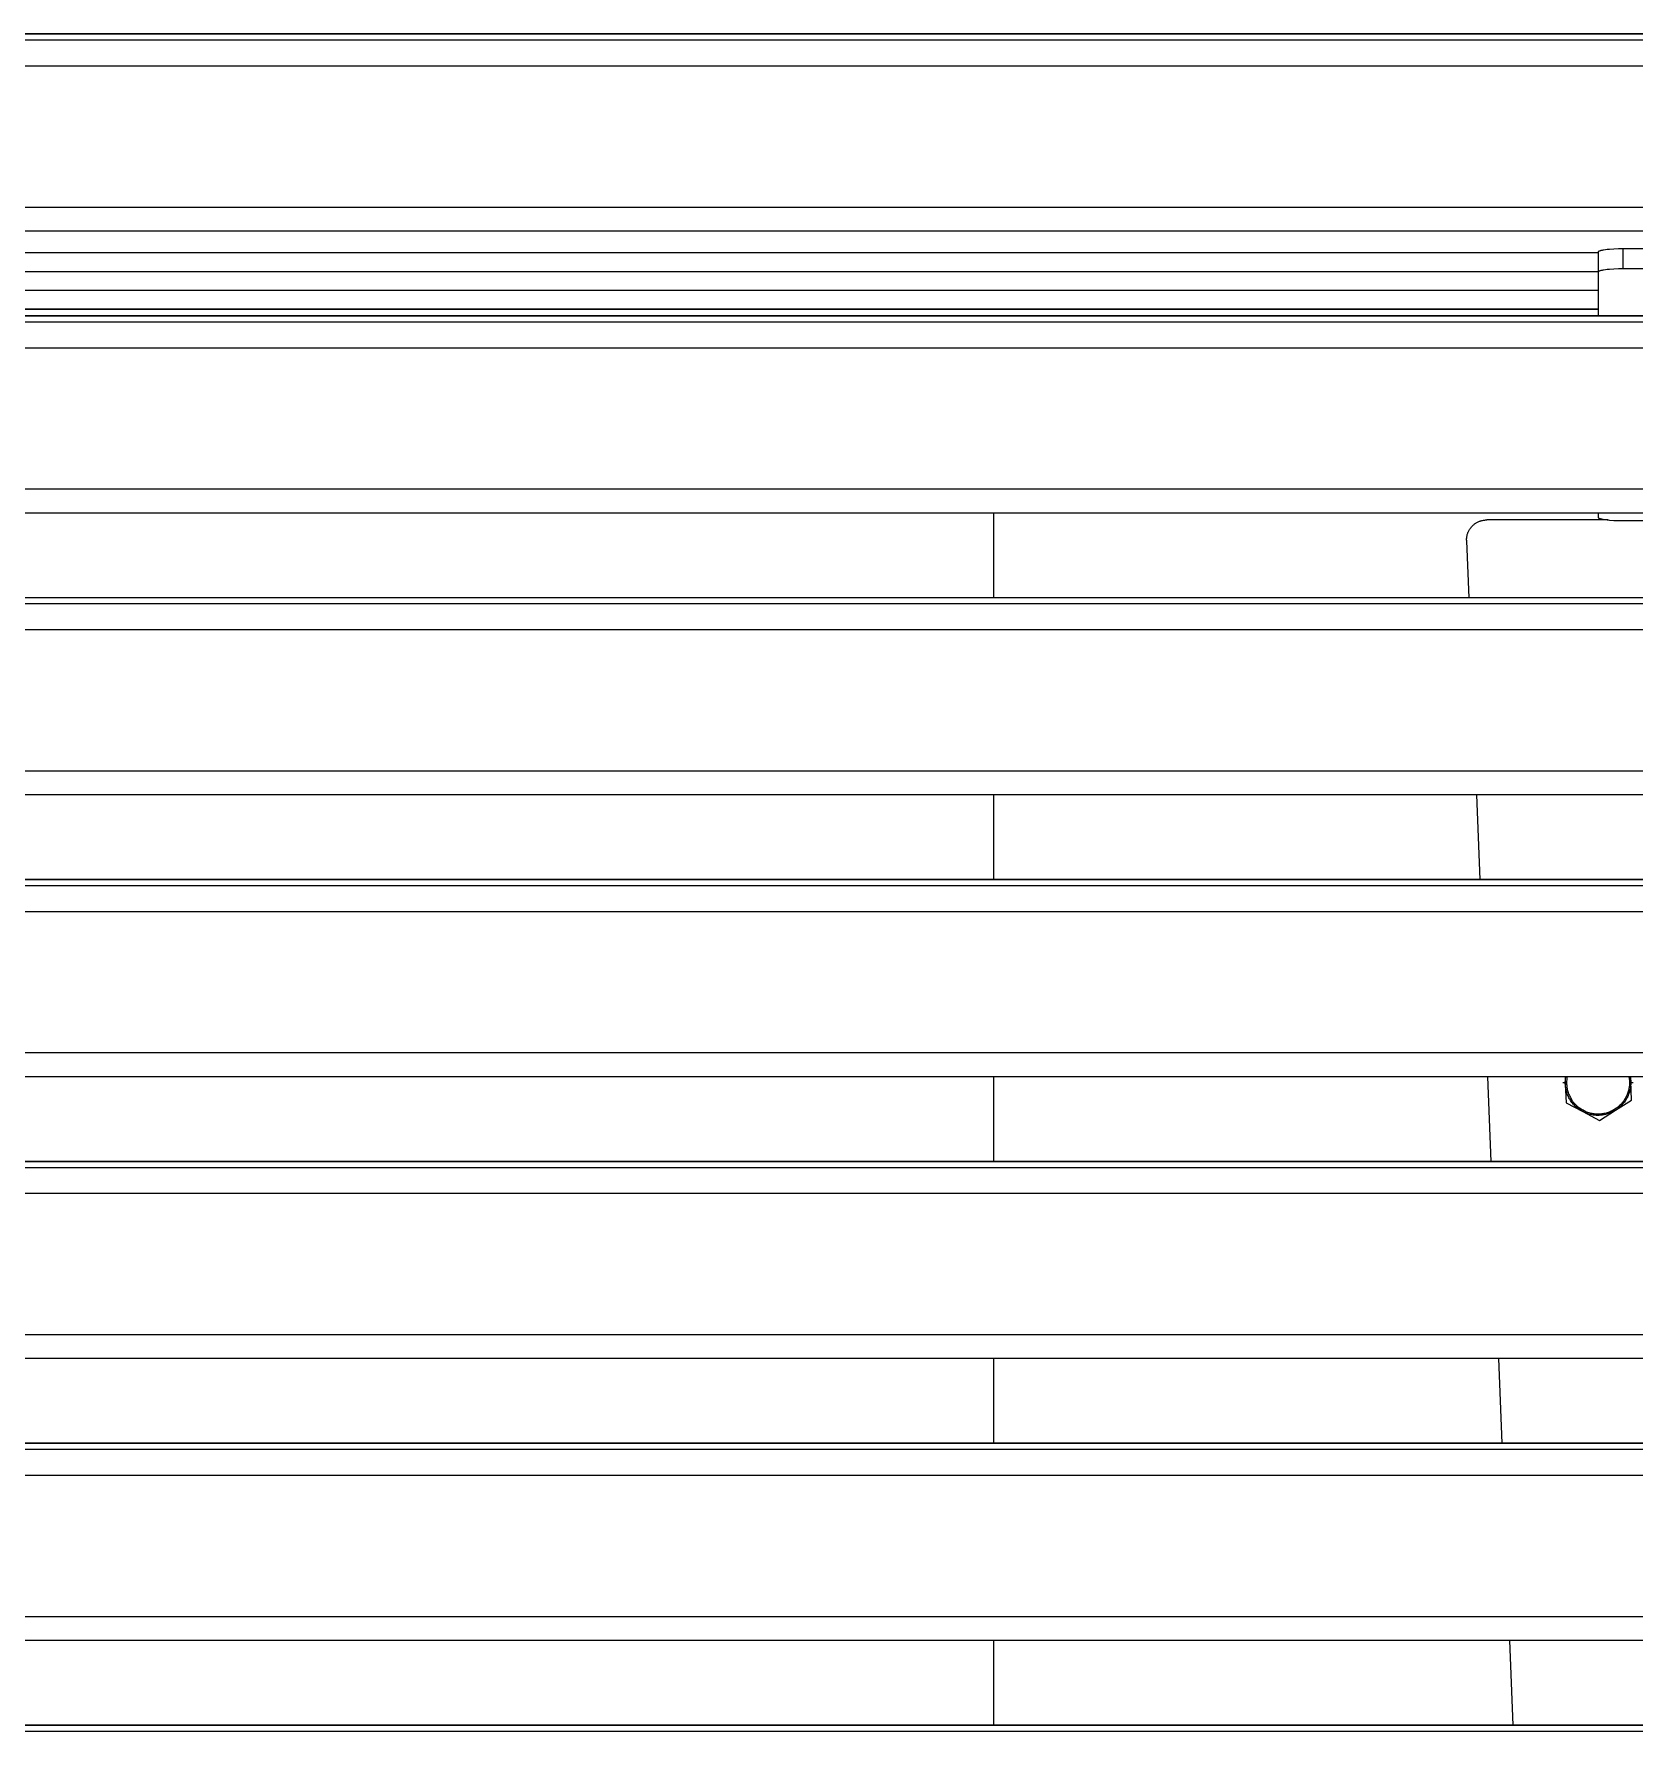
# Model space of a CAD drawing. Header units: millimetres. Extents: x -30 to 4992, y -440 to 3111.
# Drawn here: x 1537.6 to 1855.2, y 1869.4 to 2206.3 of the extents above; entities that cross this region are included whole.
import ezdxf

# ---------------------------------------------------------------- set-up
doc = ezdxf.new("R2010")
doc.units = ezdxf.units.MM
doc.layers.add('ZANO_R', color=7, linetype='Continuous', lineweight=0)

msp = doc.modelspace()

# ---------------------------------------------------------------- linework, layer by layer
at = {"layer": 'ZANO_R'}
for p, q in [((148.02, 2206.3), (1938.02, 2206.3)), ((1938.02, 2206.29), (148.02, 2206.29)), ((148.02, 2205.11), (1938.02, 2205.11)), ((1938.02, 2199.9), (148.02, 2199.9)), ((148.02, 2171.93), (1938.02, 2171.93)), ((1938.02, 2167.15), (148.02, 2167.15)), ((1938.02, 2167.14), (148.02, 2167.14)), ((1848.02, 2162.85), (1073.02, 2162.85)), ((1848.03, 2163.01), (1848.02, 2163.01)), ((1848.02, 2163.01), (1848.02, 2163)), ((1848.02, 2163), (1848.02, 2163)), ((1848.02, 2163), (1848.02, 2163)), ((1848.02, 2163), (1848.02, 2162.99)), ((1848.02, 2162.99), (1848.02, 2162.99)), ((1848.02, 2162.99), (1848.02, 2162.98)), ((1848.02, 2162.98), (1848.02, 2162.98)), ((1848.02, 2162.98), (1848.02, 2162.98)), ((1848.02, 2162.98), (1848.02, 2162.97)), ((1848.02, 2162.97), (1848.02, 2162.97)), ((1848.02, 2162.97), (1848.02, 2159.02)), ((1848.04, 2163.03), (1848.03, 2163.03)), ((1848.03, 2163.03), (1848.03, 2163.02)), ((1848.03, 2163.02), (1848.03, 2163.02)), ((1848.03, 2163.02), (1848.03, 2163.01)), ((1848.03, 2163.01), (1848.03, 2163.01)), ((1848.05, 2163.04), (1848.04, 2163.04)), ((1848.04, 2163.04), (1848.04, 2163.04)), ((1848.04, 2163.04), (1848.04, 2163.03)), ((1848.04, 2163.03), (1848.04, 2163.03)), ((1848.06, 2163.06), (1848.05, 2163.05)), ((1848.05, 2163.05), (1848.05, 2163.05)), ((1848.05, 2163.05), (1848.05, 2163.04)), ((1848.07, 2163.06), (1848.06, 2163.06)), ((1848.06, 2163.06), (1848.06, 2163.06)), ((1848.08, 2163.08), (1848.07, 2163.07)), ((1848.07, 2163.07), (1848.07, 2163.07)), ((1848.07, 2163.07), (1848.07, 2163.06)), ((1848.09, 2163.08), (1848.08, 2163.08)), ((1848.08, 2163.08), (1848.08, 2163.08)), ((1848.1, 2163.09), (1848.09, 2163.08)), ((1848.11, 2163.1), (1848.1, 2163.09)), ((1848.12, 2163.11), (1848.11, 2163.1)), ((1848.13, 2163.11), (1848.12, 2163.11)), ((1848.15, 2163.12), (1848.13, 2163.11)), ((1848.16, 2163.13), (1848.15, 2163.12)), ((1848.18, 2163.14), (1848.16, 2163.13)), ((1848.19, 2163.15), (1848.18, 2163.14)), ((1848.21, 2163.15), (1848.19, 2163.15)), ((1848.24, 2163.17), (1848.21, 2163.15)), ((1848.28, 2163.18), (1848.24, 2163.17)), ((1848.32, 2163.2), (1848.28, 2163.18)), ((1848.37, 2163.21), (1848.32, 2163.2)), ((1848.41, 2163.23), (1848.37, 2163.21)), ((1848.46, 2163.25), (1848.41, 2163.23)), ((1848.57, 2163.28), (1848.46, 2163.25)), ((1848.7, 2163.3), (1848.57, 2163.28)), ((1848.83, 2163.33), (1848.7, 2163.3)), ((1848.98, 2163.36), (1848.83, 2163.33)), ((1849.13, 2163.39), (1848.98, 2163.36)), ((1849.48, 2163.44), (1849.13, 2163.39)), ((1849.86, 2163.49), (1849.48, 2163.44)), ((1850.28, 2163.53), (1849.86, 2163.49)), ((1851.18, 2163.59), (1850.28, 2163.53)), ((1852.11, 2163.62), (1851.18, 2163.59)), ((1853.02, 2163.63), (1852.11, 2163.62)), ((1872.82, 2163.63), (1853.02, 2163.63)), ((1853.02, 2159.67), (1853.02, 2163.63)), ((1849.48, 2159.48), (1849.13, 2159.42)), ((1849.86, 2159.52), (1849.48, 2159.48)), ((1850.28, 2159.56), (1849.86, 2159.52)), ((1851.18, 2159.62), (1850.28, 2159.56)), ((1852.11, 2159.66), (1851.18, 2159.62)), ((1853.02, 2159.67), (1852.11, 2159.66)), ((1872.82, 2159.67), (1853.02, 2159.67)), ((1073.02, 2159.13), (1848.02, 2159.13)), ((1848.02, 2159.08), (1073.02, 2159.08)), ((1848.03, 2159.05), (1848.02, 2159.04)), ((1848.02, 2159.04), (1848.02, 2159.04)), ((1848.02, 2159.04), (1848.02, 2159.03)), ((1848.02, 2159.03), (1848.02, 2159.03)), ((1848.02, 2159.03), (1848.02, 2159.03)), ((1848.02, 2159.03), (1848.02, 2159.02)), ((1848.02, 2159.02), (1848.02, 2159.02)), ((1848.02, 2159.02), (1848.02, 2159.02)), ((1848.02, 2159.02), (1848.02, 2159.01)), ((1848.02, 2159.01), (1848.02, 2159.01)), ((1848.02, 2159.01), (1848.02, 2159.01)), ((1848.02, 2159.01), (1848.02, 2150.34)), ((1848.04, 2159.07), (1848.03, 2159.06)), ((1848.03, 2159.06), (1848.03, 2159.06)), ((1848.03, 2159.06), (1848.03, 2159.05)), ((1848.03, 2159.05), (1848.03, 2159.05)), ((1848.03, 2159.05), (1848.03, 2159.05)), ((1848.05, 2159.08), (1848.04, 2159.08)), ((1848.04, 2159.08), (1848.04, 2159.07)), ((1848.04, 2159.07), (1848.04, 2159.07)), ((1848.04, 2159.07), (1848.04, 2159.07)), ((1848.06, 2159.09), (1848.05, 2159.09)), ((1848.05, 2159.09), (1848.05, 2159.08)), ((1848.05, 2159.08), (1848.05, 2159.08)), ((1848.07, 2159.1), (1848.06, 2159.1)), ((1848.06, 2159.1), (1848.06, 2159.09)), ((1848.08, 2159.11), (1848.07, 2159.11)), ((1848.07, 2159.11), (1848.07, 2159.1)), ((1848.07, 2159.1), (1848.07, 2159.1)), ((1848.09, 2159.12), (1848.08, 2159.11)), ((1848.08, 2159.11), (1848.08, 2159.11)), ((1848.1, 2159.13), (1848.09, 2159.12)), ((1848.11, 2159.13), (1848.1, 2159.13)), ((1848.12, 2159.14), (1848.11, 2159.13)), ((1848.13, 2159.15), (1848.12, 2159.14)), ((1848.15, 2159.16), (1848.13, 2159.15)), ((1848.16, 2159.17), (1848.15, 2159.16)), ((1848.18, 2159.17), (1848.16, 2159.17)), ((1848.19, 2159.18), (1848.18, 2159.17)), ((1848.21, 2159.19), (1848.19, 2159.18)), ((1848.24, 2159.2), (1848.21, 2159.19)), ((1848.28, 2159.22), (1848.24, 2159.2)), ((1848.32, 2159.23), (1848.28, 2159.22)), ((1848.37, 2159.25), (1848.32, 2159.23)), ((1848.41, 2159.27), (1848.37, 2159.25)), ((1848.46, 2159.28), (1848.41, 2159.27)), ((1848.57, 2159.31), (1848.46, 2159.28)), ((1848.7, 2159.34), (1848.57, 2159.31)), ((1848.83, 2159.37), (1848.7, 2159.34)), ((1848.98, 2159.4), (1848.83, 2159.37)), ((1849.13, 2159.42), (1848.98, 2159.4)), ((1848.02, 2155.4), (1073.02, 2155.4)), ((148.02, 2150.35), (1938.02, 2150.35)), ((1938.02, 2150.34), (148.02, 2150.34)), ((1073.02, 2151.68), (1848.02, 2151.68)), ((1848.02, 2151.64), (1073.02, 2151.64)), ((148.02, 2149.16), (1938.02, 2149.16)), ((1938.02, 2143.95), (148.02, 2143.95)), ((148.02, 2115.98), (1938.02, 2115.98)), ((1938.02, 2111.2), (148.02, 2111.2)), ((1938.02, 2111.19), (148.02, 2111.19)), ((1728.03, 2111.2), (1728.03, 2094.39)), ((1823.3, 2108.84), (1823.4, 2108.93)), ((1823.4, 2108.93), (1823.51, 2109.02)), ((1823.51, 2109.02), (1823.62, 2109.1)), ((1823.62, 2109.1), (1823.73, 2109.17)), ((1823.73, 2109.17), (1823.85, 2109.25)), ((1823.85, 2109.25), (1823.96, 2109.32)), ((1823.96, 2109.32), (1824.08, 2109.38)), ((1824.08, 2109.38), (1824.21, 2109.44)), ((1824.21, 2109.44), (1824.33, 2109.5)), ((1824.33, 2109.5), (1824.46, 2109.55)), ((1824.46, 2109.55), (1824.59, 2109.6)), ((1824.59, 2109.6), (1824.71, 2109.64)), ((1824.71, 2109.64), (1824.85, 2109.68)), ((1824.85, 2109.68), (1824.98, 2109.71)), ((1824.98, 2109.71), (1825.11, 2109.74)), ((1825.11, 2109.74), (1825.25, 2109.77)), ((1825.25, 2109.77), (1825.38, 2109.79)), ((1825.38, 2109.79), (1825.52, 2109.81)), ((1825.52, 2109.81), (1825.65, 2109.82)), ((1825.65, 2109.82), (1825.79, 2109.83)), ((1825.79, 2109.83), (1825.92, 2109.83)), ((1850.02, 2109.83), (1825.92, 2109.83)), ((1848.02, 2111.2), (1848.02, 2110.36)), ((1848.02, 2110.36), (1848.02, 2110.36)), ((1848.02, 2110.36), (1848.02, 2110.35)), ((1848.02, 2110.35), (1848.02, 2110.35)), ((1848.02, 2110.35), (1848.02, 2110.35)), ((1848.02, 2110.35), (1848.02, 2110.34)), ((1848.02, 2110.34), (1848.02, 2110.34)), ((1848.02, 2110.34), (1848.02, 2110.33)), ((1848.02, 2110.33), (1848.02, 2110.33)), ((1848.02, 2110.33), (1848.02, 2110.33)), ((1848.02, 2110.33), (1848.02, 2110.32)), ((1848.02, 2110.32), (1848.03, 2110.32)), ((1848.03, 2110.32), (1848.03, 2110.32)), ((1848.03, 2110.32), (1848.03, 2110.31)), ((1848.03, 2110.31), (1848.03, 2110.31)), ((1848.03, 2110.31), (1848.03, 2110.3)), ((1848.03, 2110.3), (1848.04, 2110.3)), ((1848.04, 2110.3), (1848.04, 2110.3)), ((1848.04, 2110.3), (1848.04, 2110.29)), ((1848.04, 2110.29), (1848.04, 2110.29)), ((1848.04, 2110.29), (1848.05, 2110.29)), ((1848.05, 2110.29), (1848.05, 2110.28)), ((1848.05, 2110.28), (1848.05, 2110.28)), ((1848.05, 2110.28), (1848.06, 2110.27)), ((1848.06, 2110.27), (1848.06, 2110.27)), ((1848.06, 2110.27), (1848.07, 2110.27)), ((1848.07, 2110.27), (1848.07, 2110.26)), ((1848.07, 2110.26), (1848.07, 2110.26)), ((1848.07, 2110.26), (1848.08, 2110.26)), ((1848.08, 2110.26), (1848.08, 2110.25)), ((1848.08, 2110.25), (1848.09, 2110.25)), ((1848.09, 2110.25), (1848.1, 2110.24)), ((1848.1, 2110.24), (1848.11, 2110.23)), ((1848.11, 2110.23), (1848.12, 2110.22)), ((1848.12, 2110.22), (1848.13, 2110.22)), ((1848.13, 2110.22), (1848.15, 2110.21)), ((1848.15, 2110.21), (1848.16, 2110.2)), ((1848.16, 2110.2), (1848.18, 2110.19)), ((1848.18, 2110.19), (1848.19, 2110.19)), ((1848.19, 2110.19), (1848.21, 2110.18)), ((1848.21, 2110.18), (1848.24, 2110.16)), ((1848.24, 2110.16), (1848.28, 2110.15)), ((1848.28, 2110.15), (1848.32, 2110.13)), ((1848.32, 2110.13), (1848.37, 2110.12)), ((1848.37, 2110.12), (1848.41, 2110.1)), ((1848.41, 2110.1), (1848.46, 2110.09)), ((1848.46, 2110.09), (1848.57, 2110.06)), ((1848.57, 2110.06), (1848.7, 2110.03)), ((1848.7, 2110.03), (1848.83, 2110)), ((1848.83, 2110), (1848.98, 2109.97)), ((1848.98, 2109.97), (1849.13, 2109.94)), ((1849.13, 2109.94), (1849.48, 2109.89)), ((1849.48, 2109.89), (1849.86, 2109.84)), ((1849.86, 2109.84), (1850.28, 2109.8)), ((1850.28, 2109.8), (1851.18, 2109.74)), ((1851.18, 2109.74), (1852.11, 2109.71)), ((1852.11, 2109.71), (1853.02, 2109.7)), ((1853.02, 2109.7), (1872.82, 2109.7)), ((1821.92, 2105.83), (1821.93, 2105.97)), ((1821.92, 2105.83), (1821.93, 2105.75)), ((1821.93, 2106.1), (1821.95, 2106.24)), ((1821.93, 2105.97), (1821.93, 2106.1)), ((1821.93, 2105.75), (1821.93, 2105.67)), ((1821.93, 2105.67), (1822.37, 2094.39)), ((1821.95, 2106.24), (1821.96, 2106.37)), ((1821.96, 2106.37), (1821.98, 2106.51)), ((1821.98, 2106.51), (1822.01, 2106.64)), ((1822.01, 2106.64), (1822.04, 2106.78)), ((1822.04, 2106.78), (1822.07, 2106.91)), ((1822.07, 2106.91), (1822.11, 2107.04)), ((1822.11, 2107.04), (1822.16, 2107.17)), ((1822.16, 2107.17), (1822.2, 2107.3)), ((1822.2, 2107.3), (1822.26, 2107.42)), ((1822.26, 2107.42), (1822.31, 2107.55)), ((1822.31, 2107.55), (1822.37, 2107.67)), ((1822.37, 2107.67), (1822.44, 2107.79)), ((1822.44, 2107.79), (1822.51, 2107.91)), ((1822.51, 2107.91), (1822.58, 2108.02)), ((1822.58, 2108.02), (1822.66, 2108.14)), ((1822.66, 2108.14), (1822.74, 2108.25)), ((1822.74, 2108.25), (1822.82, 2108.35)), ((1822.82, 2108.35), (1822.91, 2108.46)), ((1822.91, 2108.46), (1823, 2108.56)), ((1823, 2108.56), (1823.1, 2108.66)), ((1823.1, 2108.66), (1823.19, 2108.75)), ((1823.19, 2108.75), (1823.3, 2108.84)), ((148.02, 2094.4), (1938.02, 2094.4)), ((1938.02, 2094.39), (148.02, 2094.39)), ((148.02, 2093.21), (1938.02, 2093.21)), ((1938.02, 2088), (148.02, 2088)), ((148.02, 2060.03), (1938.02, 2060.03)), ((1938.02, 2055.25), (148.02, 2055.25)), ((1938.02, 2055.24), (148.02, 2055.24)), ((1728.03, 2055.25), (1728.03, 2038.44)), ((1823.89, 2055.25), (1824.55, 2038.44)), ((148.02, 2038.45), (1938.02, 2038.45)), ((1938.02, 2038.44), (148.02, 2038.44)), ((148.02, 2037.26), (1938.02, 2037.26)), ((1938.02, 2032.05), (148.02, 2032.05)), ((148.02, 2004.08), (1938.02, 2004.08)), ((1938.02, 1999.29), (148.02, 1999.29)), ((1938.02, 1999.3), (358, 1999.3)), ((1728.03, 1999.3), (1728.03, 1982.49)), ((1826.07, 1999.3), (1826.73, 1982.49)), ((1841.02, 1998.13), (1841.51, 1998.13)), ((1841.46, 1999.29), (1841.52, 1997.87)), ((1841.52, 1998.28), (1841.53, 1998.48)), ((1841.52, 1998.07), (1841.52, 1998.28)), ((1841.52, 1997.87), (1841.52, 1998.07)), ((1841.53, 1997.65), (1841.52, 1997.87)), ((1841.52, 1997.87), (1841.67, 1994.12)), ((1841.53, 1998.48), (1841.54, 1998.69)), ((1841.54, 1998.69), (1841.56, 1998.89)), ((1841.56, 1998.89), (1841.59, 1999.09)), ((1841.59, 1999.09), (1841.62, 1999.3)), ((1841.79, 1998.66), (1841.77, 1998.45)), ((1841.77, 1998.45), (1841.77, 1998.23)), ((1841.77, 1998.23), (1841.77, 1998.02)), ((1841.77, 1998.02), (1841.77, 1997.81)), ((1841.77, 1997.81), (1841.79, 1997.6)), ((1841.81, 1998.87), (1841.79, 1998.66)), ((1841.84, 1999.08), (1841.81, 1998.87)), ((1841.88, 1999.3), (1841.84, 1999.08)), ((1854.16, 1999.3), (1854.19, 1999.08)), ((1854.19, 1999.08), (1854.22, 1998.87)), ((1854.22, 1998.87), (1854.24, 1998.66)), ((1854.24, 1998.66), (1854.26, 1998.45)), ((1854.26, 1997.81), (1854.24, 1997.6)), ((1854.26, 1998.45), (1854.26, 1998.23)), ((1854.26, 1998.23), (1854.26, 1998.02)), ((1854.26, 1998.02), (1854.26, 1997.81)), ((1854.41, 1999.3), (1854.44, 1999.11)), ((1854.44, 1999.11), (1854.47, 1998.93)), ((1854.51, 1998.39), (1854.47, 1999.3)), ((1854.47, 1998.93), (1854.49, 1998.75)), ((1854.49, 1998.75), (1854.5, 1998.57)), ((1854.5, 1998.57), (1854.51, 1998.39)), ((1854.51, 1997.95), (1854.5, 1997.73)), ((1854.51, 1998.39), (1854.52, 1998.17)), ((1854.66, 1994.64), (1854.51, 1998.39)), ((1854.52, 1998.17), (1854.51, 1997.95)), ((1854.52, 1998.13), (1855.02, 1998.13)), ((1841.55, 1997.43), (1841.53, 1997.65)), ((1841.58, 1997.21), (1841.55, 1997.43)), ((1841.62, 1997), (1841.58, 1997.21)), ((1841.66, 1996.78), (1841.62, 1997)), ((1841.71, 1996.57), (1841.66, 1996.78)), ((1841.76, 1996.35), (1841.71, 1996.57)), ((1841.83, 1996.14), (1841.76, 1996.35)), ((1841.79, 1997.6), (1841.81, 1997.38)), ((1841.81, 1997.38), (1841.84, 1997.17)), ((1841.9, 1995.94), (1841.83, 1996.14)), ((1841.84, 1997.17), (1841.88, 1996.96)), ((1841.88, 1996.96), (1841.92, 1996.75)), ((1841.97, 1995.73), (1841.9, 1995.94)), ((1841.92, 1996.75), (1841.97, 1996.54)), ((1841.97, 1996.54), (1842.03, 1996.34)), ((1842.06, 1995.53), (1841.97, 1995.73)), ((1842.03, 1996.34), (1842.09, 1996.14)), ((1842.15, 1995.33), (1842.06, 1995.53)), ((1842.09, 1996.14), (1842.16, 1995.93)), ((1842.25, 1995.13), (1842.15, 1995.33)), ((1842.16, 1995.93), (1842.24, 1995.74)), ((1842.24, 1995.74), (1842.33, 1995.54)), ((1842.35, 1994.94), (1842.25, 1995.13)), ((1842.33, 1995.54), (1842.42, 1995.35)), ((1842.46, 1994.75), (1842.35, 1994.94)), ((1842.42, 1995.35), (1842.52, 1995.16)), ((1842.58, 1994.56), (1842.46, 1994.75)), ((1842.52, 1995.16), (1842.62, 1994.97)), ((1842.7, 1994.38), (1842.58, 1994.56)), ((1842.62, 1994.97), (1842.73, 1994.79)), ((1842.83, 1994.21), (1842.7, 1994.38)), ((1842.85, 1994.61), (1842.73, 1994.79)), ((1842.97, 1994.44), (1842.85, 1994.61)), ((1843.1, 1994.27), (1842.97, 1994.44)), ((1851.49, 1992.63), (1854.66, 1994.64)), ((1853.06, 1994.44), (1852.93, 1994.27)), ((1853.18, 1994.61), (1853.06, 1994.44)), ((1853.3, 1994.79), (1853.18, 1994.61)), ((1853.37, 1994.45), (1853.25, 1994.27)), ((1853.41, 1994.97), (1853.3, 1994.79)), ((1853.49, 1994.63), (1853.37, 1994.45)), ((1853.52, 1995.16), (1853.41, 1994.97)), ((1853.61, 1994.82), (1853.49, 1994.63)), ((1853.61, 1995.35), (1853.52, 1995.16)), ((1853.71, 1995.54), (1853.61, 1995.35)), ((1853.72, 1995.01), (1853.61, 1994.82)), ((1853.79, 1995.74), (1853.71, 1995.54)), ((1853.82, 1995.2), (1853.72, 1995.01)), ((1853.87, 1995.94), (1853.79, 1995.74)), ((1853.92, 1995.4), (1853.82, 1995.2)), ((1853.94, 1996.14), (1853.87, 1995.94)), ((1854, 1995.6), (1853.92, 1995.4)), ((1854, 1996.34), (1853.94, 1996.14)), ((1854.06, 1996.55), (1854, 1996.34)), ((1854.09, 1995.81), (1854, 1995.6)), ((1854.11, 1996.75), (1854.06, 1996.55)), ((1854.16, 1996.01), (1854.09, 1995.81)), ((1854.16, 1996.96), (1854.11, 1996.75)), ((1854.19, 1997.17), (1854.16, 1996.96)), ((1854.23, 1996.22), (1854.16, 1996.01)), ((1854.22, 1997.38), (1854.19, 1997.17)), ((1854.24, 1997.6), (1854.22, 1997.38)), ((1854.29, 1996.43), (1854.23, 1996.22)), ((1854.34, 1996.64), (1854.29, 1996.43)), ((1854.39, 1996.86), (1854.34, 1996.64)), ((1854.43, 1997.08), (1854.39, 1996.86)), ((1854.46, 1997.29), (1854.43, 1997.08)), ((1854.49, 1997.51), (1854.46, 1997.29)), ((1854.5, 1997.73), (1854.49, 1997.51)), ((1841.67, 1994.12), (1844.99, 1992.37)), ((1842.97, 1994.03), (1842.83, 1994.21)), ((1843.11, 1993.86), (1842.97, 1994.03)), ((1843.24, 1994.1), (1843.1, 1994.27)), ((1843.26, 1993.7), (1843.11, 1993.86)), ((1843.38, 1993.94), (1843.24, 1994.1)), ((1843.41, 1993.54), (1843.26, 1993.7)), ((1843.52, 1993.78), (1843.38, 1993.94)), ((1843.57, 1993.39), (1843.41, 1993.54)), ((1843.67, 1993.63), (1843.52, 1993.78)), ((1843.73, 1993.24), (1843.57, 1993.39)), ((1843.83, 1993.49), (1843.67, 1993.63)), ((1843.9, 1993.1), (1843.73, 1993.24)), ((1843.99, 1993.35), (1843.83, 1993.49)), ((1844.07, 1992.96), (1843.9, 1993.1)), ((1844.16, 1993.21), (1843.99, 1993.35)), ((1844.25, 1992.83), (1844.07, 1992.96)), ((1844.33, 1993.08), (1844.16, 1993.21)), ((1844.43, 1992.71), (1844.25, 1992.83)), ((1844.5, 1992.96), (1844.33, 1993.08)), ((1844.61, 1992.59), (1844.43, 1992.71)), ((1844.68, 1992.84), (1844.5, 1992.96)), ((1844.8, 1992.48), (1844.61, 1992.59)), ((1844.86, 1992.73), (1844.68, 1992.84)), ((1844.99, 1992.37), (1844.8, 1992.48)), ((1845.05, 1992.63), (1844.86, 1992.73)), ((1845.19, 1992.28), (1844.99, 1992.37)), ((1844.99, 1992.37), (1848.32, 1990.63)), ((1845.24, 1992.53), (1845.05, 1992.63)), ((1845.39, 1992.18), (1845.19, 1992.28)), ((1845.43, 1992.44), (1845.24, 1992.53)), ((1845.59, 1992.1), (1845.39, 1992.18)), ((1845.62, 1992.35), (1845.43, 1992.44)), ((1845.8, 1992.02), (1845.59, 1992.1)), ((1845.82, 1992.28), (1845.62, 1992.35)), ((1846, 1991.95), (1845.8, 1992.02)), ((1846.02, 1992.2), (1845.82, 1992.28)), ((1846.21, 1991.88), (1846, 1991.95)), ((1846.23, 1992.14), (1846.02, 1992.2)), ((1846.43, 1991.83), (1846.21, 1991.88)), ((1846.43, 1992.08), (1846.23, 1992.14)), ((1846.64, 1992.03), (1846.43, 1992.08)), ((1846.64, 1991.78), (1846.43, 1991.83)), ((1846.85, 1991.99), (1846.64, 1992.03)), ((1846.85, 1991.73), (1846.64, 1991.78)), ((1847.06, 1991.95), (1846.85, 1991.99)), ((1847.07, 1991.7), (1846.85, 1991.73)), ((1847.27, 1991.92), (1847.06, 1991.95)), ((1847.29, 1991.67), (1847.07, 1991.7)), ((1847.48, 1991.9), (1847.27, 1991.92)), ((1847.51, 1991.65), (1847.29, 1991.67)), ((1847.7, 1991.89), (1847.48, 1991.9)), ((1847.73, 1991.63), (1847.51, 1991.65)), ((1847.91, 1991.88), (1847.7, 1991.89)), ((1847.95, 1991.63), (1847.73, 1991.63)), ((1848.12, 1991.88), (1847.91, 1991.88)), ((1848.17, 1991.63), (1847.95, 1991.63)), ((1848.34, 1991.89), (1848.12, 1991.88)), ((1848.39, 1991.64), (1848.17, 1991.63)), ((1848.32, 1990.63), (1851.49, 1992.63)), ((1848.55, 1991.9), (1848.34, 1991.89)), ((1848.6, 1991.66), (1848.39, 1991.64)), ((1848.76, 1991.92), (1848.55, 1991.9)), ((1848.82, 1991.68), (1848.6, 1991.66)), ((1848.97, 1991.95), (1848.76, 1991.92)), ((1849.04, 1991.71), (1848.82, 1991.68)), ((1849.18, 1991.99), (1848.97, 1991.95)), ((1849.26, 1991.75), (1849.04, 1991.71)), ((1849.39, 1992.03), (1849.18, 1991.99)), ((1849.47, 1991.79), (1849.26, 1991.75)), ((1849.6, 1992.08), (1849.39, 1992.03)), ((1849.68, 1991.85), (1849.47, 1991.79)), ((1849.81, 1992.14), (1849.6, 1992.08)), ((1849.9, 1991.91), (1849.68, 1991.85)), ((1850.01, 1992.2), (1849.81, 1992.14)), ((1850.1, 1991.97), (1849.9, 1991.91)), ((1850.21, 1992.28), (1850.01, 1992.2)), ((1850.31, 1992.05), (1850.1, 1991.97)), ((1850.41, 1992.35), (1850.21, 1992.28)), ((1850.51, 1992.13), (1850.31, 1992.05)), ((1850.6, 1992.44), (1850.41, 1992.35)), ((1850.72, 1992.22), (1850.51, 1992.13)), ((1850.8, 1992.53), (1850.6, 1992.44)), ((1850.91, 1992.31), (1850.72, 1992.22)), ((1850.99, 1992.63), (1850.8, 1992.53)), ((1851.11, 1992.41), (1850.91, 1992.31)), ((1851.17, 1992.73), (1850.99, 1992.63)), ((1851.3, 1992.52), (1851.11, 1992.41)), ((1851.35, 1992.84), (1851.17, 1992.73)), ((1851.49, 1992.63), (1851.3, 1992.52)), ((1851.53, 1992.96), (1851.35, 1992.84)), ((1851.67, 1992.75), (1851.49, 1992.63)), ((1851.71, 1993.09), (1851.53, 1992.96)), ((1851.85, 1992.88), (1851.67, 1992.75)), ((1851.88, 1993.21), (1851.71, 1993.09)), ((1852.03, 1993.01), (1851.85, 1992.88)), ((1852.04, 1993.35), (1851.88, 1993.21)), ((1852.2, 1993.15), (1852.03, 1993.01)), ((1852.2, 1993.49), (1852.04, 1993.35)), ((1852.36, 1993.63), (1852.2, 1993.49)), ((1852.36, 1993.3), (1852.2, 1993.15)), ((1852.51, 1993.79), (1852.36, 1993.63)), ((1852.52, 1993.44), (1852.36, 1993.3)), ((1852.66, 1993.94), (1852.51, 1993.79)), ((1852.68, 1993.6), (1852.52, 1993.44)), ((1852.8, 1994.1), (1852.66, 1993.94)), ((1852.83, 1993.76), (1852.68, 1993.6)), ((1852.93, 1994.27), (1852.8, 1994.1)), ((1852.97, 1993.92), (1852.83, 1993.76)), ((1853.11, 1994.09), (1852.97, 1993.92)), ((1853.25, 1994.27), (1853.11, 1994.09)), ((148.02, 1982.5), (1938.02, 1982.5)), ((1938.02, 1982.49), (148.02, 1982.49)), ((148.02, 1981.31), (1938.02, 1981.31)), ((1938.02, 1976.1), (148.02, 1976.1)), ((148.02, 1948.13), (1938.02, 1948.13)), ((1938.02, 1943.35), (148.02, 1943.35)), ((1938.02, 1943.34), (148.02, 1943.34)), ((1728.03, 1943.35), (1728.03, 1926.54)), ((1828.26, 1943.35), (1828.91, 1926.54)), ((148.02, 1926.55), (1938.02, 1926.55)), ((1938.02, 1926.54), (148.02, 1926.54)), ((148.02, 1925.36), (1938.02, 1925.36)), ((1938.02, 1920.15), (148.02, 1920.15)), ((148.02, 1892.18), (1938.02, 1892.18)), ((1938.02, 1887.39), (148.02, 1887.39)), ((1938.02, 1887.39), (148.02, 1887.39)), ((1728.03, 1887.39), (1728.03, 1870.59)), ((1830.44, 1887.39), (1831.09, 1870.59)), ((148.02, 1870.6), (1938.02, 1870.6)), ((1938.02, 1870.59), (148.02, 1870.59)), ((148.02, 1869.41), (1938.02, 1869.41))]:
    msp.add_line(p, q, dxfattribs=at)

doc.saveas('drawing.dxf')
